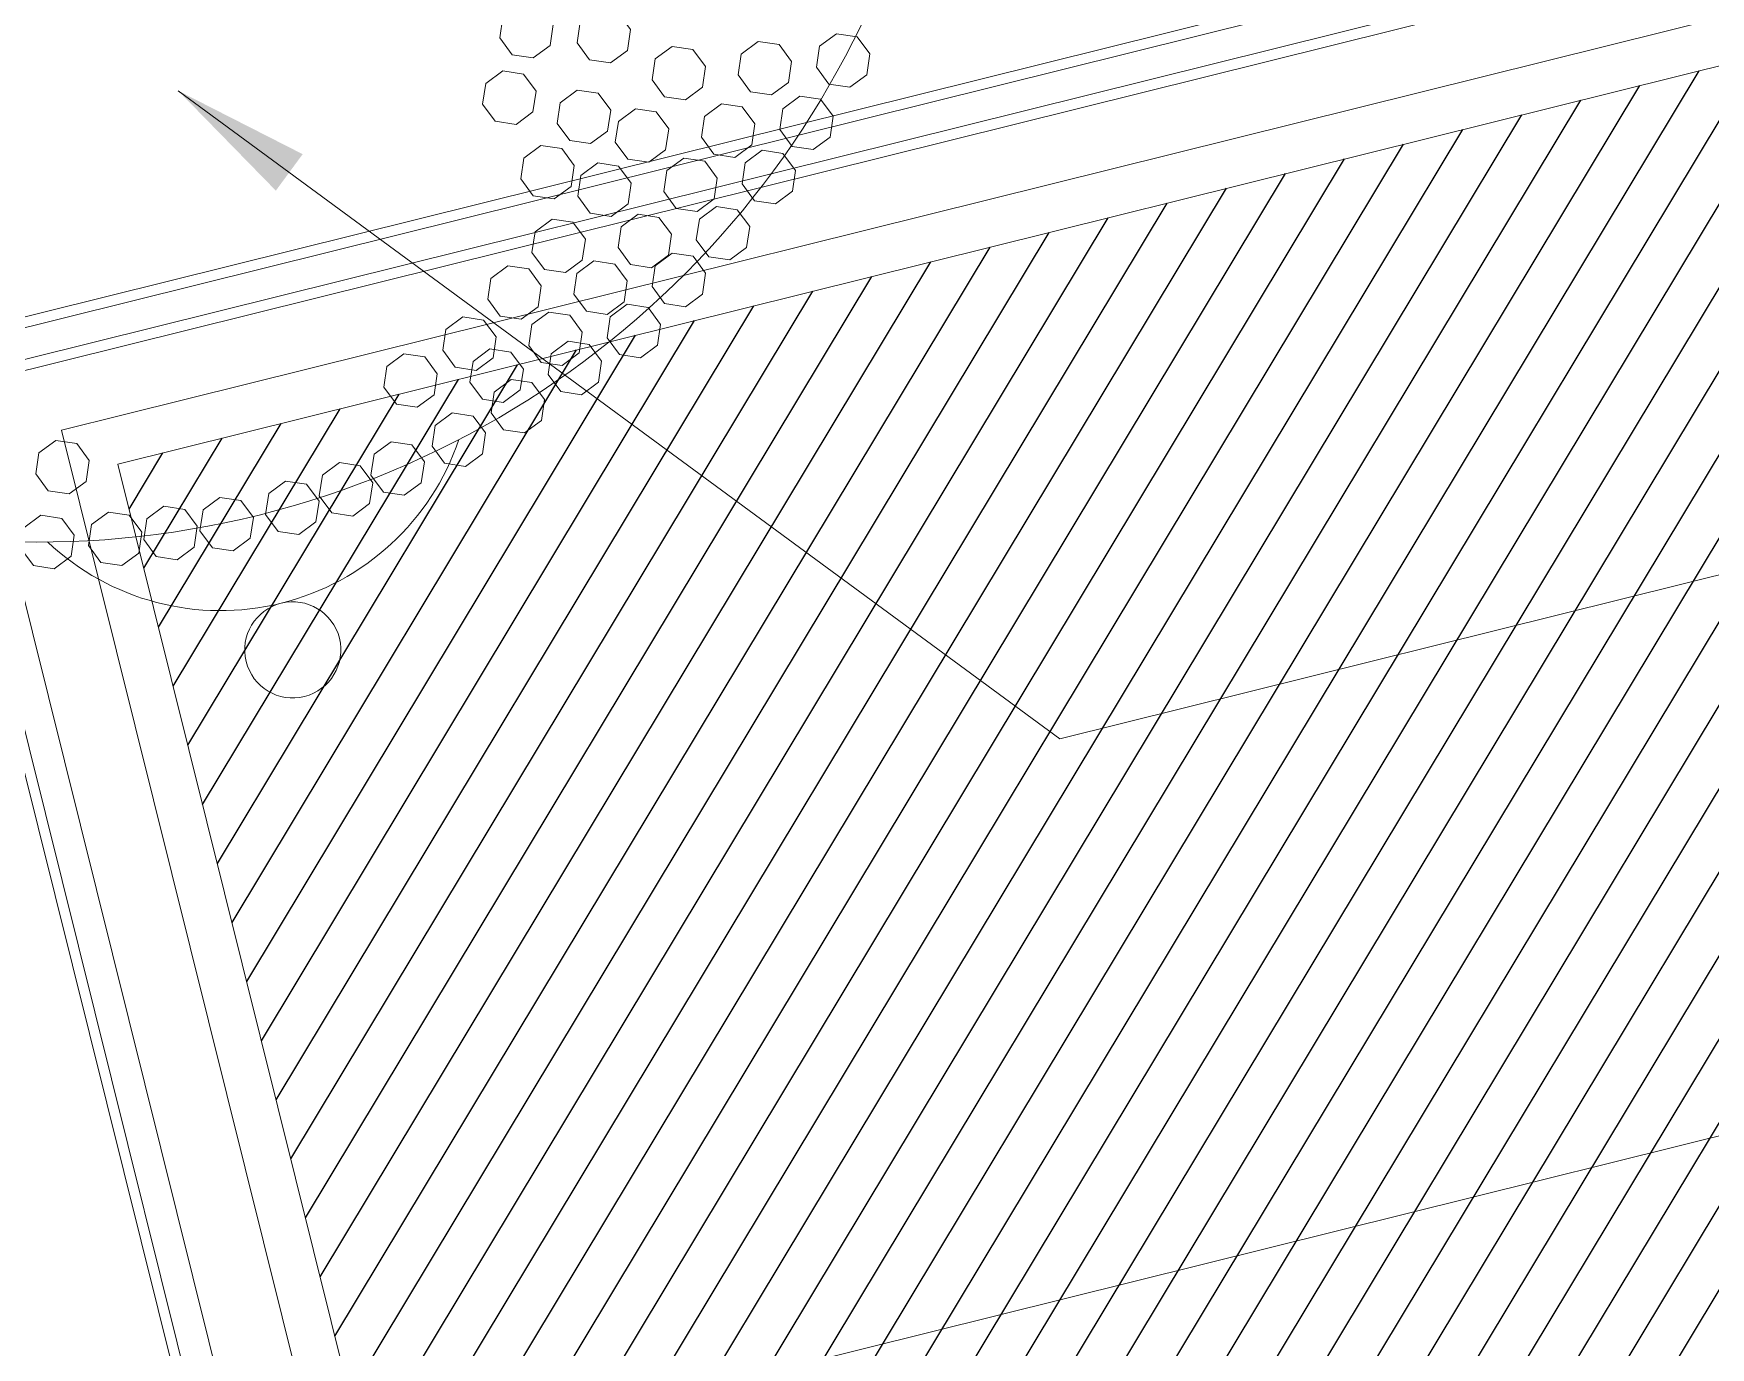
# Model space of a CAD drawing. Header units: inches. Extents: x 252212 to 296477, y 417293 to 492071.
# Drawn here: x 276446.1 to 276933, y 476349 to 476730.6 of the extents above; entities that cross this region are included whole.
import ezdxf

# ---------------------------------------------------------------- set-up
doc = ezdxf.new("R2010")
doc.units = ezdxf.units.IN
doc.header["$MEASUREMENT"] = 0
doc.layers.add('ELECTRICAL', color=10, linetype='Continuous')
doc.layers.add('WOOD LINES', color=35, linetype='Continuous')
for name, color, linetype, lineweight in [('Glass', 4, 'Continuous', 0), ('ID-NOTES', 3, 'Continuous', 0), ('Marble', 6, 'Continuous', 0)]:
    doc.layers.add(name, color=color, linetype=linetype, lineweight=lineweight)
doc.styles.add('ZZ-Dim All', font='romans.shx', dxfattribs={"width": 0.8})
doc.dimstyles.new('DIM 0200', dxfattribs={"dimscale": 200, "dimtxt": 1, "dimasz": 0.8, "dimexe": 0.5, "dimexo": 1, "dimgap": 0.4, "dimtad": 1, "dimdec": 0, "dimrnd": 10, "dimdsep": 46, "dimtxsty": 'ZZ-Dim All', "dimblk1": 'ARCHTICK', "dimblk2": 'ARCHTICK', "dimsah": 1, "dimcen": 1, "dimdle": 0.5, "dimclrd": 256, "dimclre": 256, "dimclrt": 256, "dimadec": 0, "dimazin": 2, "dimtfac": 1, "dimtdec": 0, "dimtix": 1, "dimtmove": 2, "dimatfit": 2, "dimfxl": 1, "dimfxlon": 1, "dimtolj": 1, "dimtzin": 0, "dimlwd": -1, "dimlwe": -1, "dimarcsym": 0})

# ---------------------------------------------------------------- blocks, each defined once
blk = doc.blocks.new('_ARCHTICK')
at = {"color": 0, "linetype": 'ByBlock', "const_width": 0.15}
blk.add_lwpolyline([(-0.5, -0.5), (0.5, 0.5)], dxfattribs=at)
blk = doc.blocks.new('crystal ch 21')
at = {"layer": 'Glass', "color": 193, "lineweight": 0}
for points in [[(38776.07, 39209.19), (38770.42, 39206.84), (38768.07, 39201.19), (38770.42, 39195.53), (38776.07, 39193.19), (38781.73, 39195.53), (38784.07, 39201.19), (38781.73, 39206.84)], [(38797.51, 39202.38), (38791.85, 39200.04), (38789.51, 39194.38), (38791.85, 39188.72), (38797.51, 39186.38), (38803.17, 39188.72), (38805.51, 39194.38), (38803.17, 39200.04)], [(38766.6, 39191.66), (38760.94, 39189.32), (38758.6, 39183.66), (38760.94, 39178), (38766.6, 39175.66), (38772.26, 39178), (38774.6, 39183.66), (38772.26, 39189.32)], [(38816.05, 39186.7), (38810.39, 39184.36), (38808.05, 39178.7), (38810.39, 39173.05), (38816.05, 39170.7), (38821.71, 39173.05), (38824.05, 39178.7), (38821.71, 39184.36)], [(38786.27, 39181.01), (38780.61, 39178.67), (38778.27, 39173.01), (38780.61, 39167.35), (38786.27, 39165.01), (38791.93, 39167.35), (38794.27, 39173.01), (38791.93, 39178.67)], [(38840.64, 39182.05), (38834.99, 39179.71), (38832.64, 39174.05), (38834.99, 39168.4), (38840.64, 39166.05), (38846.3, 39168.4), (38848.64, 39174.05), (38846.3, 39179.71)], [(38863.24, 39178.73), (38857.58, 39176.39), (38855.24, 39170.73), (38857.58, 39165.08), (38863.24, 39162.73), (38868.9, 39165.08), (38871.24, 39170.73), (38868.9, 39176.39)], [(38772.13, 39167.97), (38766.47, 39165.63), (38764.13, 39159.97), (38766.47, 39154.32), (38772.13, 39151.97), (38777.79, 39154.32), (38780.13, 39159.97), (38777.79, 39165.63)], [(38801.34, 39171.69), (38795.68, 39169.34), (38793.34, 39163.69), (38795.68, 39158.03), (38801.34, 39155.69), (38806.99, 39158.03), (38809.34, 39163.69), (38806.99, 39169.34)], [(38825.93, 39167.04), (38820.27, 39164.7), (38817.93, 39159.04), (38820.27, 39153.38), (38825.93, 39151.04), (38831.59, 39153.38), (38833.93, 39159.04), (38831.59, 39164.7)], [(38848.53, 39163.72), (38842.87, 39161.38), (38840.53, 39155.72), (38842.87, 39150.06), (38848.53, 39147.72), (38854.19, 39150.06), (38856.53, 39155.72), (38854.19, 39161.38)], [(38786.94, 39159.07), (38781.29, 39156.72), (38778.94, 39151.07), (38781.29, 39145.41), (38786.94, 39143.07), (38792.6, 39145.41), (38794.94, 39151.07), (38792.6, 39156.72)], [(38811.54, 39154.42), (38805.88, 39152.08), (38803.54, 39146.42), (38805.88, 39140.76), (38811.54, 39138.42), (38817.19, 39140.76), (38819.54, 39146.42), (38817.19, 39152.08)], [(38834.14, 39151.1), (38828.48, 39148.76), (38826.14, 39143.1), (38828.48, 39137.44), (38834.14, 39135.1), (38839.79, 39137.44), (38842.14, 39143.1), (38839.79, 39148.76)], [(38770.11, 39146.44), (38764.46, 39144.09), (38762.11, 39138.44), (38764.46, 39132.78), (38770.11, 39130.44), (38775.77, 39132.78), (38778.11, 39138.44), (38775.77, 39144.09)], [(38794.71, 39141.79), (38789.05, 39139.45), (38786.71, 39133.79), (38789.05, 39128.13), (38794.71, 39125.79), (38800.36, 39128.13), (38802.71, 39133.79), (38800.36, 39139.45)], [(38754.39, 39136.38), (38748.73, 39134.04), (38746.39, 39128.38), (38748.73, 39122.72), (38754.39, 39120.38), (38760.04, 39122.72), (38762.39, 39128.38), (38760.04, 39134.04)], [(38817.31, 39138.47), (38811.65, 39136.12), (38809.31, 39130.47), (38811.65, 39124.81), (38817.31, 39122.47), (38822.96, 39124.81), (38825.31, 39130.47), (38822.96, 39136.12)], [(38778.98, 39131.73), (38773.32, 39129.39), (38770.98, 39123.73), (38773.32, 39118.07), (38778.98, 39115.73), (38784.64, 39118.07), (38786.98, 39123.73), (38784.64, 39129.39)], [(38738.11, 39125.14), (38732.45, 39122.79), (38730.11, 39117.14), (38732.45, 39111.48), (38738.11, 39109.14), (38743.76, 39111.48), (38746.11, 39117.14), (38743.76, 39122.79)], [(38801.58, 39128.41), (38795.92, 39126.07), (38793.58, 39120.41), (38795.92, 39114.75), (38801.58, 39112.41), (38807.24, 39114.75), (38809.58, 39120.41), (38807.24, 39126.07)], [(38762.7, 39120.49), (38757.04, 39118.14), (38754.7, 39112.49), (38757.04, 39106.83), (38762.7, 39104.49), (38768.36, 39106.83), (38770.7, 39112.49), (38768.36, 39118.14)], [(38614.78, 39118.86), (38620.44, 39116.52), (38622.78, 39110.86), (38620.44, 39105.2), (38614.78, 39102.86), (38609.13, 39105.2), (38606.78, 39110.86), (38609.13, 39116.52)], [(38718.93, 39118.86), (38713.27, 39116.52), (38710.93, 39110.86), (38713.27, 39105.2), (38718.93, 39102.86), (38724.59, 39105.2), (38726.93, 39110.86), (38724.59, 39116.52)], [(38785.3, 39117.17), (38779.64, 39114.82), (38777.3, 39109.17), (38779.64, 39103.51), (38785.3, 39101.17), (38790.96, 39103.51), (38793.3, 39109.17), (38790.96, 39114.82)], [(38743.52, 39114.21), (38737.87, 39111.87), (38735.52, 39106.21), (38737.87, 39100.56), (38743.52, 39098.21), (38749.18, 39100.56), (38751.52, 39106.21), (38749.18, 39111.87)], [(38766.12, 39110.89), (38760.47, 39108.55), (38758.12, 39102.89), (38760.47, 39097.24), (38766.12, 39094.89), (38771.78, 39097.24), (38774.12, 39102.89), (38771.78, 39108.55)], [(38747.34, 39104.11), (38741.69, 39101.77), (38739.34, 39096.11), (38741.69, 39090.45), (38747.34, 39088.11), (38753, 39090.45), (38755.34, 39096.11), (38753, 39101.77)], [(38605.33, 39098.83), (38610.98, 39096.49), (38613.33, 39090.83), (38610.98, 39085.17), (38605.33, 39082.83), (38599.67, 39085.17), (38597.33, 39090.83), (38599.67, 39096.49)], [(38624.58, 39094.98), (38630.24, 39092.64), (38632.58, 39086.98), (38630.24, 39081.32), (38624.58, 39078.98), (38618.92, 39081.32), (38616.58, 39086.98), (38618.92, 39092.64)], [(38709.13, 39094.98), (38703.48, 39092.64), (38701.13, 39086.98), (38703.48, 39081.32), (38709.13, 39078.98), (38714.79, 39081.32), (38717.13, 39086.98), (38714.79, 39092.64)], [(38728.39, 39098.83), (38722.73, 39096.49), (38720.39, 39090.83), (38722.73, 39085.17), (38728.39, 39082.83), (38734.04, 39085.17), (38736.39, 39090.83), (38734.04, 39096.49)], [(38640.6, 39092.74), (38646.25, 39090.4), (38648.6, 39084.74), (38646.25, 39079.08), (38640.6, 39076.74), (38634.94, 39079.08), (38632.6, 39084.74), (38634.94, 39090.4)], [(38657.04, 39091.3), (38662.69, 39088.96), (38665.04, 39083.3), (38662.69, 39077.65), (38657.04, 39075.3), (38651.38, 39077.65), (38649.04, 39083.3), (38651.38, 39088.96)], [(38676.68, 39091.3), (38671.02, 39088.96), (38668.68, 39083.3), (38671.02, 39077.65), (38676.68, 39075.3), (38682.33, 39077.65), (38684.68, 39083.3), (38682.33, 39088.96)], [(38693.12, 39092.74), (38687.46, 39090.4), (38685.12, 39084.74), (38687.46, 39079.08), (38693.12, 39076.74), (38698.77, 39079.08), (38701.12, 39084.74), (38698.77, 39090.4)]]:
    blk.add_lwpolyline(points, close=True, dxfattribs=at)
for centre, radius, start, end in [((38666.86, 39348.43), 264.85, 201.2703, 270), ((38666.86, 39348.43), 264.85, 270, 338.7297), ((38666.86, 39130.27), 73.08, 212.6569, 270), ((38666.86, 39130.27), 73.08, 270, 327.3431), ((38666.86, 39043.23), 13.96, 90, 270), ((38666.86, 39043.23), 13.96, 270, 90)]:
    blk.add_arc(centre, radius, start, end, dxfattribs=at)

msp = doc.modelspace()

# ---------------------------------------------------------------- hatches: boundary and pattern name
at = {"layer": 'WOOD LINES'}
h = msp.add_hatch(dxfattribs=at)
h.set_pattern_fill('ANSI31', color=256, scale=100, style=0)
h.set_pattern_definition([(58.971423, (251872.126, 417555.698), (-10.711379, 6.443319), [])])
h.paths.add_polyline_path([(276968.75, 476729.52), (276470.57, 476605.57), (276646.05, 475900.26), (277144.23, 476024.21)])

# ---------------------------------------------------------------- linework, layer by layer
at = {"layer": 'Marble', "ltscale": 1000, "elevation": 0}
for points in [[(276412.4, 476640.56), (277501.93, 476911.64), (277876.07, 475407.86), (276786.54, 475136.78)], [(276416.03, 476638.38), (277499.74, 476908), (277872.43, 475410.04), (276788.72, 475140.42)], [(276426.94, 476631.82), (277493.18, 476897.09), (277861.52, 475416.61), (276795.28, 475151.33)], [(276454.21, 476615.41), (277476.78, 476869.83), (277834.26, 475433.01), (276811.69, 475178.59)], [(276470.57, 476605.57), (277466.94, 476853.47), (277817.9, 475442.85), (276821.53, 475194.95)]]:
    msp.add_lwpolyline(points, close=True, dxfattribs=at)

# ---------------------------------------------------------------- block references
at = {"layer": 'ELECTRICAL', "rotation": 13.97142328298568}
msp.add_blockref('crystal ch 21', (248424.9, 429327.78, 0), dxfattribs=at)

# ---------------------------------------------------------------- leaders
at = {"layer": 'ID-NOTES'}
for points in [[(275328.2, 476355.26, 0), (278075.53, 477038.79, 0)], [(276488.08, 476713.96, 0), (276744.1, 476525.74, 0), (278116.99, 476867.32, 0)], [(275367.22, 476020.33, 0), (278148.43, 476712.29, 0)], [(276013.21, 475991.65, 0), (278192.81, 476533.93, 0)]]:
    msp.add_leader(points, dimstyle='DIM 0200', override={"dimasz": 0.2, "dimtad": 0, "dimclrd": 8}, dxfattribs=at)

doc.saveas('drawing.dxf')
